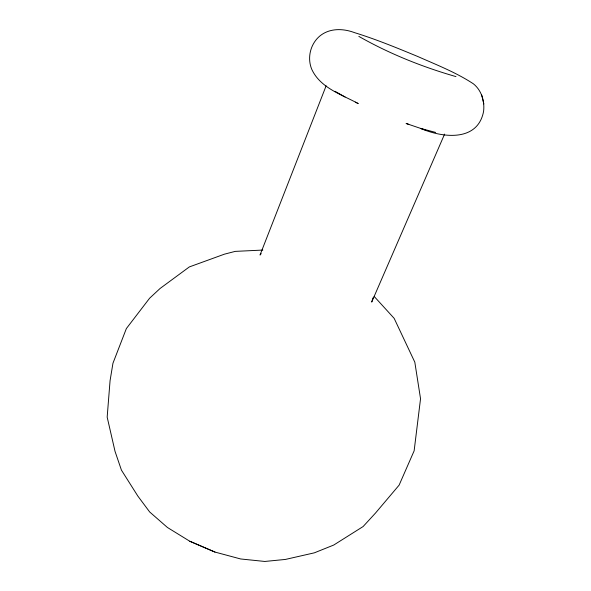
<?xml version="1.0" encoding="UTF-8"?>
<svg xmlns="http://www.w3.org/2000/svg" width="591" height="591" viewBox="0 0 591 591"><rect width="100%" height="100%" fill="white"/><g stroke="black" fill="none" stroke-linecap="round" stroke-linejoin="round"><path stroke-width="0.89" d="M355.346 102.147L358.242 103.573C341.598 94.523 320.322 87.933 311.775 69.346C306.98 57.903 310.349 43.956 319.871 35.985C329.734 27.932 343.26 28.375 354.593 32.66C376.201 39.331 397.137 47.974 418.014 56.61C436.815 64.944 456.2 72.494 473.443 83.856C481.547 90.364 484.79 101.246 483.601 111.322C477.75 142.305 442.253 137.755 420.563 128.395L435.67 132.428M372.98 297.871L371.709 302.075L444.609 134.091M326.129 85.828L260.04 255.031L261.185 253.628M262.832 250.067L235.218 251.382L224.395 254.182L189.334 266.925L160.08 288.482L149.582 298.256L126.363 328.566L112.955 363.236L110.066 380.7L107.17 417.12L115.031 451.361L121.436 470.133L137.851 496.093L149.678 511.976L167.423 527.475L189.8 541.253L214.947 552.06L240.692 558.975L264.82 561.45L285.372 559.441L314.309 552.844L333.723 545.05L363.11 526.544L375.484 513.077L399.117 485.137L414.136 450.83L420.541 398.748L414.816 362.172L394.167 318.364L374.11 296.364M455.979 76.601C422.41 66.982 389.173 53.655 358.84 36.383M408.765 124.369L406.083 123.467L424.899 129.857M189.8 541.253L214.947 552.06M335.06 91.317L345.063 96.998M483.83 103.95L481.724 95.055"/></g></svg>
